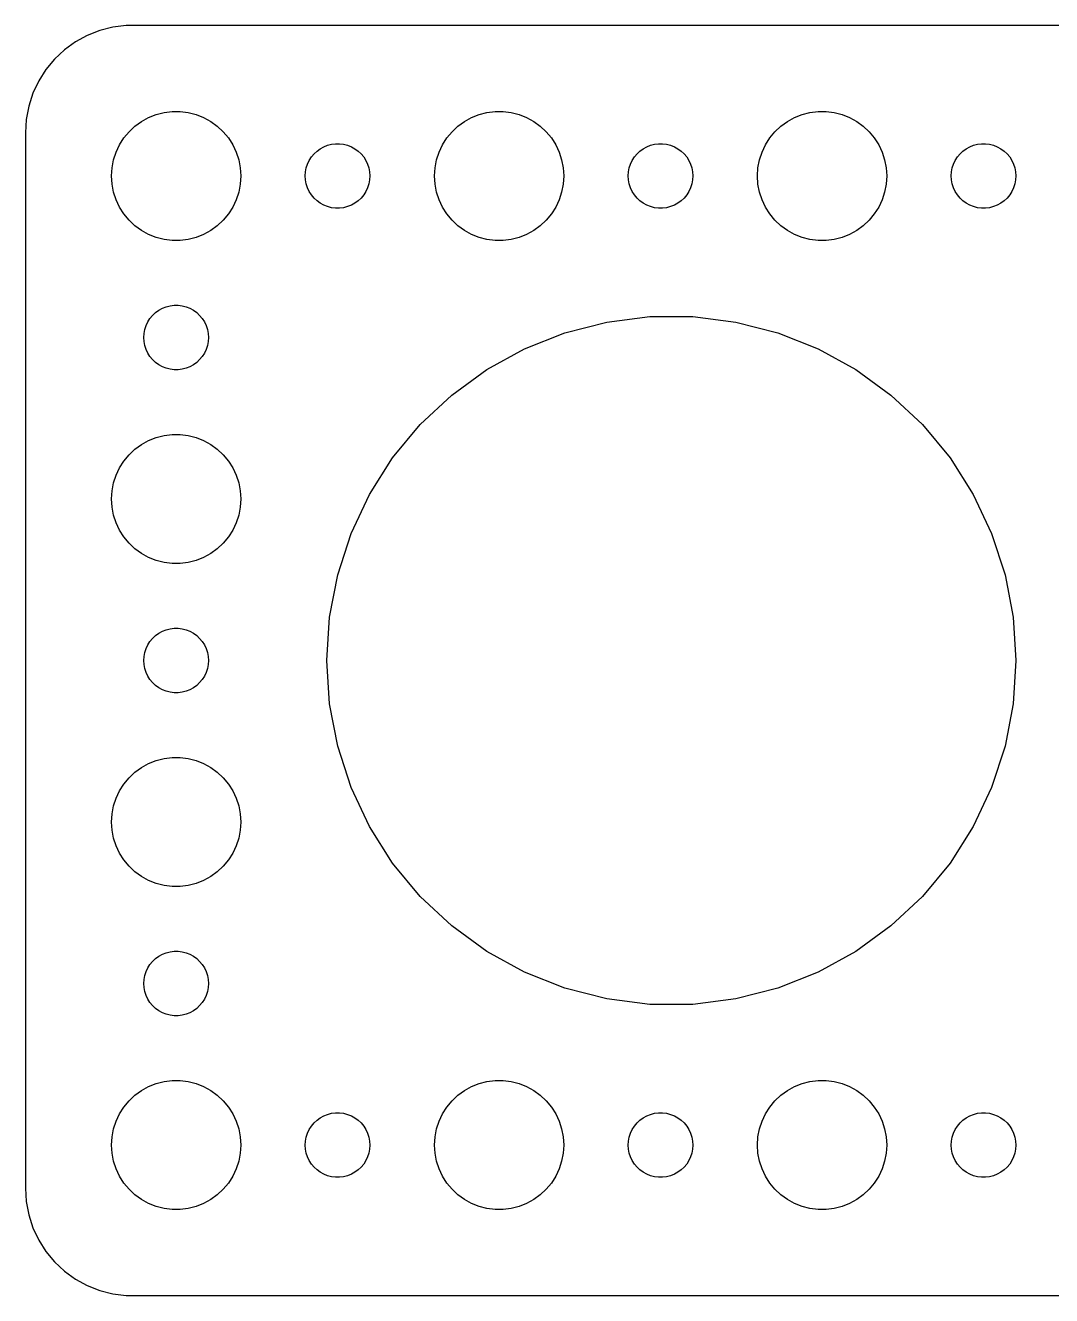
# Model space of a CAD drawing. Header units: metres. Extents: x -67 to 67, y -29 to 29.
# Drawn here: x -67 to -19.3, y -29.5 to 29.5 of the extents above; entities that cross this region are included whole.
import ezdxf

# ---------------------------------------------------------------- set-up
doc = ezdxf.new("R2010")
doc.units = ezdxf.units.M

msp = doc.modelspace()

# ---------------------------------------------------------------- linework, layer by layer
for p, q in [((-62.3139, 29.4901), (-62.9369, 29.4114)), ((62.3139, 29.4901), (-62.3139, 29.4901)), ((-64.1289, 29.0241), (-64.6791, 28.7216)), ((-63.5451, 29.2553), (-64.1289, 29.0241)), ((-62.9369, 29.4114), (-63.5451, 29.2553)), ((-65.1871, 28.3526), (-65.6448, 27.9227)), ((-64.6791, 28.7216), (-65.1871, 28.3526)), ((-65.6448, 27.9227), (-66.0451, 27.4389)), ((-66.0451, 27.4389), (-66.3815, 26.9088)), ((-66.3815, 26.9088), (-66.6489, 26.3406)), ((-66.6489, 26.3406), (-66.8429, 25.7434)), ((-66.8429, 25.7434), (-66.9606, 25.1267)), ((-60.927, 25.3532), (-60.5621, 25.4469)), ((-60.5621, 25.4469), (-60.1884, 25.4941)), ((-60.1884, 25.4941), (-59.8116, 25.4941)), ((-59.8116, 25.4941), (-59.4379, 25.4469)), ((-59.4379, 25.4469), (-59.0729, 25.3532)), ((-45.927, 25.3532), (-45.5621, 25.4469)), ((-45.5621, 25.4469), (-45.1884, 25.4941)), ((-45.1884, 25.4941), (-44.8116, 25.4941)), ((-44.8116, 25.4941), (-44.4379, 25.4469)), ((-44.4379, 25.4469), (-44.0729, 25.3532)), ((-30.927, 25.3532), (-30.5621, 25.4469)), ((-30.5621, 25.4469), (-30.1884, 25.4941)), ((-30.1884, 25.4941), (-29.8116, 25.4941)), ((-29.8116, 25.4941), (-29.4379, 25.4469)), ((-29.4379, 25.4469), (-29.0729, 25.3532)), ((-66.9606, 25.1267), (-67, 24.5)), ((-62.1869, 24.5536), (-61.9123, 24.8115)), ((-61.9123, 24.8115), (-61.6075, 25.033)), ((-61.6075, 25.033), (-61.2773, 25.2145)), ((-61.2773, 25.2145), (-60.927, 25.3532)), ((-59.0729, 25.3532), (-58.7227, 25.2145)), ((-58.7227, 25.2145), (-58.3925, 25.033)), ((-58.3925, 25.033), (-58.0877, 24.8115)), ((-58.0877, 24.8115), (-57.8131, 24.5536)), ((-47.1869, 24.5536), (-46.9123, 24.8115)), ((-46.9123, 24.8115), (-46.6075, 25.033)), ((-46.6075, 25.033), (-46.2773, 25.2145)), ((-46.2773, 25.2145), (-45.927, 25.3532)), ((-44.0729, 25.3532), (-43.7227, 25.2145)), ((-43.7227, 25.2145), (-43.3925, 25.033)), ((-43.3925, 25.033), (-43.0877, 24.8115)), ((-43.0877, 24.8115), (-42.8131, 24.5536)), ((-32.1869, 24.5536), (-31.9123, 24.8115)), ((-31.9123, 24.8115), (-31.6075, 25.033)), ((-31.6075, 25.033), (-31.2773, 25.2145)), ((-31.2773, 25.2145), (-30.927, 25.3532)), ((-29.0729, 25.3532), (-28.7227, 25.2145)), ((-28.7227, 25.2145), (-28.3925, 25.033)), ((-28.3925, 25.033), (-28.0877, 24.8115)), ((-28.0877, 24.8115), (-27.8131, 24.5536)), ((-67, 24.5), (-67, -24.5)), ((-62.6289, 23.9453), (-62.427, 24.2634)), ((-62.427, 24.2634), (-62.1869, 24.5536)), ((-57.8131, 24.5536), (-57.5729, 24.2634)), ((-57.5729, 24.2634), (-57.3711, 23.9453)), ((-47.6289, 23.9453), (-47.427, 24.2634)), ((-47.427, 24.2634), (-47.1869, 24.5536)), ((-42.8131, 24.5536), (-42.5729, 24.2634)), ((-42.5729, 24.2634), (-42.3711, 23.9453)), ((-32.6289, 23.9453), (-32.427, 24.2634)), ((-32.427, 24.2634), (-32.1869, 24.5536)), ((-27.8131, 24.5536), (-27.5729, 24.2634)), ((-27.5729, 24.2634), (-27.3711, 23.9453)), ((-62.9057, 23.2461), (-62.7893, 23.6044)), ((-62.7893, 23.6044), (-62.6289, 23.9453)), ((-57.3711, 23.9453), (-57.2107, 23.6044)), ((-57.2107, 23.6044), (-57.0942, 23.2461)), ((-53.5934, 23.5268), (-53.4561, 23.6558)), ((-53.4561, 23.6558), (-53.3037, 23.7665)), ((-53.3037, 23.7665), (-53.1387, 23.8572)), ((-53.1387, 23.8572), (-52.9635, 23.9266)), ((-52.9635, 23.9266), (-52.7811, 23.9734)), ((-52.7811, 23.9734), (-52.5942, 23.997)), ((-52.5942, 23.997), (-52.4058, 23.997)), ((-52.4058, 23.997), (-52.2189, 23.9734)), ((-52.2189, 23.9734), (-52.0365, 23.9266)), ((-52.0365, 23.9266), (-51.8613, 23.8572)), ((-51.8613, 23.8572), (-51.6963, 23.7665)), ((-51.6963, 23.7665), (-51.5439, 23.6558)), ((-51.5439, 23.6558), (-51.4065, 23.5268)), ((-47.9057, 23.2461), (-47.7893, 23.6044)), ((-47.7893, 23.6044), (-47.6289, 23.9453)), ((-42.3711, 23.9453), (-42.2107, 23.6044)), ((-42.2107, 23.6044), (-42.0942, 23.2461)), ((-38.5934, 23.5268), (-38.4561, 23.6558)), ((-38.4561, 23.6558), (-38.3037, 23.7665)), ((-38.3037, 23.7665), (-38.1387, 23.8572)), ((-38.1387, 23.8572), (-37.9635, 23.9266)), ((-37.9635, 23.9266), (-37.7811, 23.9734)), ((-37.7811, 23.9734), (-37.5942, 23.997)), ((-37.5942, 23.997), (-37.4058, 23.997)), ((-37.4058, 23.997), (-37.2189, 23.9734)), ((-37.2189, 23.9734), (-37.0365, 23.9266)), ((-37.0365, 23.9266), (-36.8613, 23.8572)), ((-36.8613, 23.8572), (-36.6963, 23.7665)), ((-36.6963, 23.7665), (-36.5439, 23.6558)), ((-36.5439, 23.6558), (-36.4065, 23.5268)), ((-32.9057, 23.2461), (-32.7893, 23.6044)), ((-32.7893, 23.6044), (-32.6289, 23.9453)), ((-27.3711, 23.9453), (-27.2107, 23.6044)), ((-27.2107, 23.6044), (-27.0942, 23.2461)), ((-23.5934, 23.5268), (-23.4561, 23.6558)), ((-23.4561, 23.6558), (-23.3037, 23.7665)), ((-23.3037, 23.7665), (-23.1387, 23.8572)), ((-23.1387, 23.8572), (-22.9635, 23.9266)), ((-22.9635, 23.9266), (-22.7811, 23.9734)), ((-22.7811, 23.9734), (-22.5942, 23.997)), ((-22.5942, 23.997), (-22.4058, 23.997)), ((-22.4058, 23.997), (-22.2189, 23.9734)), ((-22.2189, 23.9734), (-22.0365, 23.9266)), ((-22.0365, 23.9266), (-21.8613, 23.8572)), ((-21.8613, 23.8572), (-21.6963, 23.7665)), ((-21.6963, 23.7665), (-21.5439, 23.6558)), ((-21.5439, 23.6558), (-21.4065, 23.5268)), ((-62.9763, 22.876), (-62.9057, 23.2461)), ((-57.0942, 23.2461), (-57.0237, 22.876)), ((-53.9529, 22.873), (-53.8947, 23.0522)), ((-53.8947, 23.0522), (-53.8145, 23.2226)), ((-53.8145, 23.2226), (-53.7135, 23.3817)), ((-53.7135, 23.3817), (-53.5934, 23.5268)), ((-51.4065, 23.5268), (-51.2865, 23.3817)), ((-51.2865, 23.3817), (-51.1855, 23.2226)), ((-51.1855, 23.2226), (-51.1053, 23.0522)), ((-51.1053, 23.0522), (-51.0471, 22.873)), ((-47.9763, 22.876), (-47.9057, 23.2461)), ((-42.0942, 23.2461), (-42.0237, 22.876)), ((-38.9529, 22.873), (-38.8947, 23.0522)), ((-38.8947, 23.0522), (-38.8145, 23.2226)), ((-38.8145, 23.2226), (-38.7135, 23.3817)), ((-38.7135, 23.3817), (-38.5934, 23.5268)), ((-36.4065, 23.5268), (-36.2865, 23.3817)), ((-36.2865, 23.3817), (-36.1855, 23.2226)), ((-36.1855, 23.2226), (-36.1053, 23.0522)), ((-36.1053, 23.0522), (-36.0471, 22.873)), ((-32.9763, 22.876), (-32.9057, 23.2461)), ((-27.0942, 23.2461), (-27.0237, 22.876)), ((-23.9529, 22.873), (-23.8947, 23.0522)), ((-23.8947, 23.0522), (-23.8145, 23.2226)), ((-23.8145, 23.2226), (-23.7135, 23.3817)), ((-23.7135, 23.3817), (-23.5934, 23.5268)), ((-21.4065, 23.5268), (-21.2865, 23.3817)), ((-21.2865, 23.3817), (-21.1855, 23.2226)), ((-21.1855, 23.2226), (-21.1053, 23.0522)), ((-21.1053, 23.0522), (-21.0471, 22.873)), ((-63, 22.5), (-62.9763, 22.876)), ((-62.9763, 22.124), (-63, 22.5)), ((-57.0237, 22.876), (-57, 22.5)), ((-57, 22.5), (-57.0237, 22.124)), ((-54, 22.5), (-53.9882, 22.688)), ((-53.9882, 22.312), (-54, 22.5)), ((-53.9882, 22.688), (-53.9529, 22.873)), ((-51.0471, 22.873), (-51.0118, 22.688)), ((-51.0118, 22.688), (-51, 22.5)), ((-51, 22.5), (-51.0118, 22.312)), ((-48, 22.5), (-47.9763, 22.876)), ((-47.9763, 22.124), (-48, 22.5)), ((-42.0237, 22.876), (-42, 22.5)), ((-42, 22.5), (-42.0237, 22.124)), ((-39, 22.5), (-38.9882, 22.688)), ((-38.9882, 22.312), (-39, 22.5)), ((-38.9882, 22.688), (-38.9529, 22.873)), ((-36.0471, 22.873), (-36.0118, 22.688)), ((-36.0118, 22.688), (-36, 22.5)), ((-36, 22.5), (-36.0118, 22.312)), ((-33, 22.5), (-32.9763, 22.876)), ((-32.9763, 22.124), (-33, 22.5)), ((-27.0237, 22.876), (-27, 22.5)), ((-27, 22.5), (-27.0237, 22.124)), ((-24, 22.5), (-23.9882, 22.688)), ((-23.9882, 22.312), (-24, 22.5)), ((-23.9882, 22.688), (-23.9529, 22.873)), ((-21.0471, 22.873), (-21.0118, 22.688)), ((-21.0118, 22.688), (-21, 22.5)), ((-21, 22.5), (-21.0118, 22.312)), ((-62.9057, 21.7539), (-62.9763, 22.124)), ((-57.0237, 22.124), (-57.0942, 21.7539)), ((-53.9529, 22.127), (-53.9882, 22.312)), ((-53.8947, 21.9478), (-53.9529, 22.127)), ((-53.8145, 21.7774), (-53.8947, 21.9478)), ((-51.1053, 21.9478), (-51.1855, 21.7774)), ((-51.0471, 22.127), (-51.1053, 21.9478)), ((-51.0118, 22.312), (-51.0471, 22.127)), ((-47.9057, 21.7539), (-47.9763, 22.124)), ((-42.0237, 22.124), (-42.0942, 21.7539)), ((-38.9529, 22.127), (-38.9882, 22.312)), ((-38.8947, 21.9478), (-38.9529, 22.127)), ((-38.8145, 21.7774), (-38.8947, 21.9478)), ((-36.1053, 21.9478), (-36.1855, 21.7774)), ((-36.0471, 22.127), (-36.1053, 21.9478)), ((-36.0118, 22.312), (-36.0471, 22.127)), ((-32.9057, 21.7539), (-32.9763, 22.124)), ((-27.0237, 22.124), (-27.0942, 21.7539)), ((-23.9529, 22.127), (-23.9882, 22.312)), ((-23.8947, 21.9478), (-23.9529, 22.127)), ((-23.8145, 21.7774), (-23.8947, 21.9478)), ((-21.1053, 21.9478), (-21.1855, 21.7774)), ((-21.0471, 22.127), (-21.1053, 21.9478)), ((-21.0118, 22.312), (-21.0471, 22.127)), ((-62.7893, 21.3956), (-62.9057, 21.7539)), ((-62.6289, 21.0547), (-62.7893, 21.3956)), ((-57.2107, 21.3956), (-57.3711, 21.0547)), ((-57.0942, 21.7539), (-57.2107, 21.3956)), ((-53.7135, 21.6183), (-53.8145, 21.7774)), ((-53.5934, 21.4732), (-53.7135, 21.6183)), ((-53.4561, 21.3442), (-53.5934, 21.4732)), ((-53.3037, 21.2335), (-53.4561, 21.3442)), ((-53.1387, 21.1427), (-53.3037, 21.2335)), ((-51.6963, 21.2335), (-51.8613, 21.1427)), ((-51.5439, 21.3442), (-51.6963, 21.2335)), ((-51.4065, 21.4732), (-51.5439, 21.3442)), ((-51.2865, 21.6183), (-51.4065, 21.4732)), ((-51.1855, 21.7774), (-51.2865, 21.6183)), ((-47.7893, 21.3956), (-47.9057, 21.7539)), ((-47.6289, 21.0547), (-47.7893, 21.3956)), ((-42.2107, 21.3956), (-42.3711, 21.0547)), ((-42.0942, 21.7539), (-42.2107, 21.3956)), ((-38.7135, 21.6183), (-38.8145, 21.7774)), ((-38.5934, 21.4732), (-38.7135, 21.6183)), ((-38.4561, 21.3442), (-38.5934, 21.4732)), ((-38.3037, 21.2335), (-38.4561, 21.3442)), ((-38.1387, 21.1427), (-38.3037, 21.2335)), ((-36.6963, 21.2335), (-36.8613, 21.1427)), ((-36.5439, 21.3442), (-36.6963, 21.2335)), ((-36.4065, 21.4732), (-36.5439, 21.3442)), ((-36.2865, 21.6183), (-36.4065, 21.4732)), ((-36.1855, 21.7774), (-36.2865, 21.6183)), ((-32.7893, 21.3956), (-32.9057, 21.7539)), ((-32.6289, 21.0547), (-32.7893, 21.3956)), ((-27.2107, 21.3956), (-27.3711, 21.0547)), ((-27.0942, 21.7539), (-27.2107, 21.3956)), ((-23.7135, 21.6183), (-23.8145, 21.7774)), ((-23.5934, 21.4732), (-23.7135, 21.6183)), ((-23.4561, 21.3442), (-23.5934, 21.4732)), ((-23.3037, 21.2335), (-23.4561, 21.3442)), ((-23.1387, 21.1427), (-23.3037, 21.2335)), ((-21.6963, 21.2335), (-21.8613, 21.1427)), ((-21.5439, 21.3442), (-21.6963, 21.2335)), ((-21.4065, 21.4732), (-21.5439, 21.3442)), ((-21.2865, 21.6183), (-21.4065, 21.4732)), ((-21.1855, 21.7774), (-21.2865, 21.6183)), ((-62.427, 20.7366), (-62.6289, 21.0547)), ((-62.1869, 20.4464), (-62.427, 20.7366)), ((-57.5729, 20.7366), (-57.8131, 20.4464)), ((-57.3711, 21.0547), (-57.5729, 20.7366)), ((-52.9635, 21.0734), (-53.1387, 21.1427)), ((-52.7811, 21.0266), (-52.9635, 21.0734)), ((-52.5942, 21.003), (-52.7811, 21.0266)), ((-52.4058, 21.003), (-52.5942, 21.003)), ((-52.2189, 21.0266), (-52.4058, 21.003)), ((-52.0365, 21.0734), (-52.2189, 21.0266)), ((-51.8613, 21.1427), (-52.0365, 21.0734)), ((-47.427, 20.7366), (-47.6289, 21.0547)), ((-47.1869, 20.4464), (-47.427, 20.7366)), ((-42.5729, 20.7366), (-42.8131, 20.4464)), ((-42.3711, 21.0547), (-42.5729, 20.7366)), ((-37.9635, 21.0734), (-38.1387, 21.1427)), ((-37.7811, 21.0266), (-37.9635, 21.0734)), ((-37.5942, 21.003), (-37.7811, 21.0266)), ((-37.4058, 21.003), (-37.5942, 21.003)), ((-37.2189, 21.0266), (-37.4058, 21.003)), ((-37.0365, 21.0734), (-37.2189, 21.0266)), ((-36.8613, 21.1427), (-37.0365, 21.0734)), ((-32.427, 20.7366), (-32.6289, 21.0547)), ((-32.1869, 20.4464), (-32.427, 20.7366)), ((-27.5729, 20.7366), (-27.8131, 20.4464)), ((-27.3711, 21.0547), (-27.5729, 20.7366)), ((-22.9635, 21.0734), (-23.1387, 21.1427)), ((-22.7811, 21.0266), (-22.9635, 21.0734)), ((-22.5942, 21.003), (-22.7811, 21.0266)), ((-22.4058, 21.003), (-22.5942, 21.003)), ((-22.2189, 21.0266), (-22.4058, 21.003)), ((-22.0365, 21.0734), (-22.2189, 21.0266)), ((-21.8613, 21.1427), (-22.0365, 21.0734)), ((-61.9123, 20.1884), (-62.1869, 20.4464)), ((-61.6075, 19.967), (-61.9123, 20.1884)), ((-58.0877, 20.1884), (-58.3925, 19.967)), ((-57.8131, 20.4464), (-58.0877, 20.1884)), ((-46.9123, 20.1884), (-47.1869, 20.4464)), ((-46.6075, 19.967), (-46.9123, 20.1884)), ((-43.0877, 20.1884), (-43.3925, 19.967)), ((-42.8131, 20.4464), (-43.0877, 20.1884)), ((-31.9123, 20.1884), (-32.1869, 20.4464)), ((-31.6075, 19.967), (-31.9123, 20.1884)), ((-28.0877, 20.1884), (-28.3925, 19.967)), ((-27.8131, 20.4464), (-28.0877, 20.1884)), ((-61.2773, 19.7855), (-61.6075, 19.967)), ((-60.927, 19.6468), (-61.2773, 19.7855)), ((-60.5621, 19.5531), (-60.927, 19.6468)), ((-60.1884, 19.5059), (-60.5621, 19.5531)), ((-59.8116, 19.5059), (-60.1884, 19.5059)), ((-59.4379, 19.5531), (-59.8116, 19.5059)), ((-59.0729, 19.6468), (-59.4379, 19.5531)), ((-58.7227, 19.7855), (-59.0729, 19.6468)), ((-58.3925, 19.967), (-58.7227, 19.7855)), ((-46.2773, 19.7855), (-46.6075, 19.967)), ((-45.927, 19.6468), (-46.2773, 19.7855)), ((-45.5621, 19.5531), (-45.927, 19.6468)), ((-45.1884, 19.5059), (-45.5621, 19.5531)), ((-44.8116, 19.5059), (-45.1884, 19.5059)), ((-44.4379, 19.5531), (-44.8116, 19.5059)), ((-44.0729, 19.6468), (-44.4379, 19.5531)), ((-43.7227, 19.7855), (-44.0729, 19.6468)), ((-43.3925, 19.967), (-43.7227, 19.7855)), ((-31.2773, 19.7855), (-31.6075, 19.967)), ((-30.927, 19.6468), (-31.2773, 19.7855)), ((-30.5621, 19.5531), (-30.927, 19.6468)), ((-30.1884, 19.5059), (-30.5621, 19.5531)), ((-29.8116, 19.5059), (-30.1884, 19.5059)), ((-29.4379, 19.5531), (-29.8116, 19.5059)), ((-29.0729, 19.6468), (-29.4379, 19.5531)), ((-28.7227, 19.7855), (-29.0729, 19.6468)), ((-28.3925, 19.967), (-28.7227, 19.7855)), ((-61.2135, 15.8817), (-61.0934, 16.0268)), ((-61.0934, 16.0268), (-60.9561, 16.1558)), ((-60.9561, 16.1558), (-60.8037, 16.2665)), ((-60.8037, 16.2665), (-60.6387, 16.3572)), ((-60.6387, 16.3572), (-60.4635, 16.4266)), ((-60.4635, 16.4266), (-60.2811, 16.4734)), ((-60.2811, 16.4734), (-60.0942, 16.497)), ((-60.0942, 16.497), (-59.9058, 16.497)), ((-59.9058, 16.497), (-59.7189, 16.4734)), ((-59.7189, 16.4734), (-59.5365, 16.4266)), ((-59.5365, 16.4266), (-59.3613, 16.3572)), ((-59.3613, 16.3572), (-59.1963, 16.2665)), ((-59.1963, 16.2665), (-59.0439, 16.1558)), ((-59.0439, 16.1558), (-58.9065, 16.0268)), ((-58.9065, 16.0268), (-58.7865, 15.8817)), ((-39.9981, 15.7166), (-38.0046, 15.9684)), ((-38.0046, 15.9684), (-35.9953, 15.9684)), ((-35.9953, 15.9684), (-34.0019, 15.7166)), ((-61.4882, 15.188), (-61.4529, 15.373)), ((-61.4529, 15.373), (-61.3947, 15.5522)), ((-61.3947, 15.5522), (-61.3145, 15.7226)), ((-61.3145, 15.7226), (-61.2135, 15.8817)), ((-58.7865, 15.8817), (-58.6855, 15.7226)), ((-58.6855, 15.7226), (-58.6053, 15.5522)), ((-58.6053, 15.5522), (-58.5471, 15.373)), ((-58.5471, 15.373), (-58.5118, 15.188)), ((-41.9443, 15.2169), (-39.9981, 15.7166)), ((-34.0019, 15.7166), (-32.0557, 15.2169)), ((-61.5, 15), (-61.4882, 15.188)), ((-61.4882, 14.812), (-61.5, 15)), ((-61.4529, 14.627), (-61.4882, 14.812)), ((-58.5118, 14.812), (-58.5471, 14.627)), ((-58.5118, 15.188), (-58.5, 15)), ((-58.5, 15), (-58.5118, 14.812)), ((-43.8125, 14.4772), (-41.9443, 15.2169)), ((-32.0557, 15.2169), (-30.1875, 14.4772)), ((-61.3947, 14.4478), (-61.4529, 14.627)), ((-61.3145, 14.2774), (-61.3947, 14.4478)), ((-61.2135, 14.1183), (-61.3145, 14.2774)), ((-58.6855, 14.2774), (-58.7865, 14.1183)), ((-58.6053, 14.4478), (-58.6855, 14.2774)), ((-58.5471, 14.627), (-58.6053, 14.4478)), ((-45.5732, 13.5092), (-43.8125, 14.4772)), ((-30.1875, 14.4772), (-28.4268, 13.5092)), ((-61.0934, 13.9732), (-61.2135, 14.1183)), ((-60.9561, 13.8442), (-61.0934, 13.9732)), ((-60.8037, 13.7335), (-60.9561, 13.8442)), ((-60.6387, 13.6427), (-60.8037, 13.7335)), ((-60.4635, 13.5734), (-60.6387, 13.6427)), ((-60.2811, 13.5266), (-60.4635, 13.5734)), ((-59.5365, 13.5734), (-59.7189, 13.5266)), ((-59.3613, 13.6427), (-59.5365, 13.5734)), ((-59.1963, 13.7335), (-59.3613, 13.6427)), ((-59.0439, 13.8442), (-59.1963, 13.7335)), ((-58.9065, 13.9732), (-59.0439, 13.8442)), ((-58.7865, 14.1183), (-58.9065, 13.9732)), ((-60.0942, 13.5029), (-60.2811, 13.5266)), ((-59.9058, 13.5029), (-60.0942, 13.5029)), ((-59.7189, 13.5266), (-59.9058, 13.5029)), ((-47.1988, 12.3282), (-45.5732, 13.5092)), ((-28.4268, 13.5092), (-26.8012, 12.3282)), ((-48.6635, 10.9527), (-47.1988, 12.3282)), ((-26.8012, 12.3282), (-25.3365, 10.9527)), ((-49.9443, 9.40456), (-48.6635, 10.9527)), ((-25.3365, 10.9527), (-24.0557, 9.40456)), ((-61.9123, 9.81154), (-61.6075, 10.033)), ((-61.6075, 10.033), (-61.2773, 10.2145)), ((-61.2773, 10.2145), (-60.927, 10.3532)), ((-60.927, 10.3532), (-60.5621, 10.4469)), ((-60.5621, 10.4469), (-60.1884, 10.4941)), ((-60.1884, 10.4941), (-59.8116, 10.4941)), ((-59.8116, 10.4941), (-59.4379, 10.4469)), ((-59.4379, 10.4469), (-59.0729, 10.3532)), ((-59.0729, 10.3532), (-58.7227, 10.2145)), ((-58.7227, 10.2145), (-58.3925, 10.033)), ((-58.3925, 10.033), (-58.0877, 9.81154)), ((-62.427, 9.26335), (-62.1869, 9.55363)), ((-62.1869, 9.55363), (-61.9123, 9.81154)), ((-58.0877, 9.81154), (-57.8131, 9.55363)), ((-57.8131, 9.55363), (-57.5729, 9.26335)), ((-62.7893, 8.60437), (-62.6289, 8.94525)), ((-62.6289, 8.94525), (-62.427, 9.26335)), ((-57.5729, 9.26335), (-57.3711, 8.94525)), ((-57.3711, 8.94525), (-57.2107, 8.60437)), ((-51.0209, 7.70805), (-49.9443, 9.40456)), ((-24.0557, 9.40456), (-22.9791, 7.70805)), ((-62.9057, 8.24606), (-62.7893, 8.60437)), ((-57.2107, 8.60437), (-57.0942, 8.24606)), ((-63, 7.5), (-62.9763, 7.87599)), ((-62.9763, 7.87599), (-62.9057, 8.24606)), ((-57.0942, 8.24606), (-57.0237, 7.87599)), ((-57.0237, 7.87599), (-57, 7.5)), ((-51.8764, 5.88998), (-51.0209, 7.70805)), ((-22.9791, 7.70805), (-22.1236, 5.88998)), ((-62.9763, 7.12399), (-63, 7.5)), ((-62.9057, 6.75392), (-62.9763, 7.12399)), ((-57.0237, 7.12399), (-57.0942, 6.75392)), ((-57, 7.5), (-57.0237, 7.12399)), ((-62.7893, 6.39561), (-62.9057, 6.75392)), ((-57.0942, 6.75392), (-57.2107, 6.39561)), ((-62.6289, 6.05473), (-62.7893, 6.39561)), ((-62.427, 5.73663), (-62.6289, 6.05473)), ((-57.3711, 6.05473), (-57.5729, 5.73663)), ((-57.2107, 6.39561), (-57.3711, 6.05473)), ((-62.1869, 5.44635), (-62.427, 5.73663)), ((-61.9123, 5.18845), (-62.1869, 5.44635)), ((-57.8131, 5.44635), (-58.0877, 5.18845)), ((-57.5729, 5.73663), (-57.8131, 5.44635)), ((-52.4973, 3.97903), (-51.8764, 5.88998)), ((-22.1236, 5.88998), (-21.5027, 3.97903)), ((-61.6075, 4.96701), (-61.9123, 5.18845)), ((-61.2773, 4.78551), (-61.6075, 4.96701)), ((-60.927, 4.64682), (-61.2773, 4.78551)), ((-58.7227, 4.78551), (-59.0729, 4.64682)), ((-58.3925, 4.96701), (-58.7227, 4.78551)), ((-58.0877, 5.18845), (-58.3925, 4.96701)), ((-60.5621, 4.55313), (-60.927, 4.64682)), ((-60.1884, 4.50591), (-60.5621, 4.55313)), ((-59.8116, 4.50591), (-60.1884, 4.50591)), ((-59.4379, 4.55313), (-59.8116, 4.50591)), ((-59.0729, 4.64682), (-59.4379, 4.55313)), ((-52.8738, 2.00533), (-52.4973, 3.97903)), ((-21.5027, 3.97903), (-21.1262, 2.00533)), ((-53, 0), (-52.8738, 2.00533)), ((-21.1262, 2.00533), (-21, 0)), ((-60.9561, 1.15576), (-60.8037, 1.26648)), ((-60.8037, 1.26648), (-60.6387, 1.35724)), ((-60.6387, 1.35724), (-60.4635, 1.42657)), ((-60.4635, 1.42657), (-60.2811, 1.47342)), ((-60.2811, 1.47342), (-60.0942, 1.49704)), ((-60.0942, 1.49704), (-59.9058, 1.49704)), ((-59.9058, 1.49704), (-59.7189, 1.47342)), ((-59.7189, 1.47342), (-59.5365, 1.42657)), ((-59.5365, 1.42657), (-59.3613, 1.35724)), ((-59.3613, 1.35724), (-59.1963, 1.26648)), ((-59.1963, 1.26648), (-59.0439, 1.15576)), ((-61.3947, 0.55219), (-61.3145, 0.72263)), ((-61.3145, 0.72263), (-61.2135, 0.88167)), ((-61.2135, 0.88167), (-61.0934, 1.02681)), ((-61.0934, 1.02681), (-60.9561, 1.15576)), ((-59.0439, 1.15576), (-58.9065, 1.02681)), ((-58.9065, 1.02681), (-58.7865, 0.88167)), ((-58.7865, 0.88167), (-58.6855, 0.72263)), ((-58.6855, 0.72263), (-58.6053, 0.55219)), ((-61.5, 0), (-61.4882, 0.18799)), ((-61.4882, -0.18799), (-61.5, 0)), ((-61.4882, 0.18799), (-61.4529, 0.37303)), ((-61.4529, 0.37303), (-61.3947, 0.55219)), ((-58.6053, 0.55219), (-58.5471, 0.37303)), ((-58.5471, 0.37303), (-58.5118, 0.18799)), ((-58.5118, 0.18799), (-58.5, 0)), ((-58.5, 0), (-58.5118, -0.18799)), ((-52.8738, -2.00533), (-53, 0)), ((-21, 0), (-21.1262, -2.00533)), ((-61.4529, -0.37303), (-61.4882, -0.18799)), ((-61.3947, -0.55219), (-61.4529, -0.37303)), ((-61.3145, -0.72263), (-61.3947, -0.55219)), ((-58.6053, -0.55219), (-58.6855, -0.72263)), ((-58.5471, -0.37303), (-58.6053, -0.55219)), ((-58.5118, -0.18799), (-58.5471, -0.37303)), ((-61.2135, -0.88167), (-61.3145, -0.72263)), ((-61.0934, -1.02681), (-61.2135, -0.88167)), ((-60.9561, -1.15576), (-61.0934, -1.02681)), ((-60.8037, -1.26648), (-60.9561, -1.15576)), ((-59.0439, -1.15576), (-59.1963, -1.26648)), ((-58.9065, -1.02681), (-59.0439, -1.15576)), ((-58.7865, -0.88167), (-58.9065, -1.02681)), ((-58.6855, -0.72263), (-58.7865, -0.88167)), ((-60.6387, -1.35724), (-60.8037, -1.26648)), ((-60.4635, -1.42657), (-60.6387, -1.35724)), ((-60.2811, -1.47342), (-60.4635, -1.42657)), ((-60.0942, -1.49704), (-60.2811, -1.47342)), ((-59.9058, -1.49704), (-60.0942, -1.49704)), ((-59.7189, -1.47342), (-59.9058, -1.49704)), ((-59.5365, -1.42657), (-59.7189, -1.47342)), ((-59.3613, -1.35724), (-59.5365, -1.42657)), ((-59.1963, -1.26648), (-59.3613, -1.35724)), ((-52.4973, -3.97903), (-52.8738, -2.00533)), ((-21.1262, -2.00533), (-21.5027, -3.97903)), ((-51.8764, -5.88998), (-52.4973, -3.97903)), ((-21.5027, -3.97903), (-22.1236, -5.88998)), ((-61.2773, -4.78551), (-60.927, -4.64682)), ((-60.927, -4.64682), (-60.5621, -4.55313)), ((-60.5621, -4.55313), (-60.1884, -4.50591)), ((-60.1884, -4.50591), (-59.8116, -4.50591)), ((-59.8116, -4.50591), (-59.4379, -4.55313)), ((-59.4379, -4.55313), (-59.0729, -4.64682)), ((-59.0729, -4.64682), (-58.7227, -4.78551)), ((-62.1869, -5.44635), (-61.9123, -5.18845)), ((-61.9123, -5.18845), (-61.6075, -4.96701)), ((-61.6075, -4.96701), (-61.2773, -4.78551)), ((-58.7227, -4.78551), (-58.3925, -4.96701)), ((-58.3925, -4.96701), (-58.0877, -5.18845)), ((-58.0877, -5.18845), (-57.8131, -5.44635)), ((-62.6289, -6.05473), (-62.427, -5.73663)), ((-62.427, -5.73663), (-62.1869, -5.44635)), ((-57.8131, -5.44635), (-57.5729, -5.73663)), ((-57.5729, -5.73663), (-57.3711, -6.05473)), ((-51.0209, -7.70805), (-51.8764, -5.88998)), ((-22.1236, -5.88998), (-22.9791, -7.70805)), ((-62.9057, -6.75392), (-62.7893, -6.39561)), ((-62.7893, -6.39561), (-62.6289, -6.05473)), ((-57.3711, -6.05473), (-57.2107, -6.39561)), ((-57.2107, -6.39561), (-57.0942, -6.75392)), ((-62.9763, -7.12399), (-62.9057, -6.75392)), ((-57.0942, -6.75392), (-57.0237, -7.12399)), ((-63, -7.5), (-62.9763, -7.12399)), ((-62.9763, -7.87599), (-63, -7.5)), ((-57.0237, -7.12399), (-57, -7.5)), ((-57, -7.5), (-57.0237, -7.87599)), ((-62.9057, -8.24606), (-62.9763, -7.87599)), ((-62.7893, -8.60437), (-62.9057, -8.24606)), ((-57.0942, -8.24606), (-57.2107, -8.60437)), ((-57.0237, -7.87599), (-57.0942, -8.24606)), ((-49.9443, -9.40456), (-51.0209, -7.70805)), ((-22.9791, -7.70805), (-24.0557, -9.40456)), ((-62.6289, -8.94525), (-62.7893, -8.60437)), ((-57.2107, -8.60437), (-57.3711, -8.94525)), ((-62.427, -9.26335), (-62.6289, -8.94525)), ((-62.1869, -9.55363), (-62.427, -9.26335)), ((-57.5729, -9.26335), (-57.8131, -9.55363)), ((-57.3711, -8.94525), (-57.5729, -9.26335)), ((-48.6635, -10.9527), (-49.9443, -9.40456)), ((-24.0557, -9.40456), (-25.3365, -10.9527)), ((-61.9123, -9.81154), (-62.1869, -9.55363)), ((-61.6075, -10.033), (-61.9123, -9.81154)), ((-58.0877, -9.81154), (-58.3925, -10.033)), ((-57.8131, -9.55363), (-58.0877, -9.81154)), ((-61.2773, -10.2145), (-61.6075, -10.033)), ((-60.927, -10.3532), (-61.2773, -10.2145)), ((-60.5621, -10.4469), (-60.927, -10.3532)), ((-60.1884, -10.4941), (-60.5621, -10.4469)), ((-59.8116, -10.4941), (-60.1884, -10.4941)), ((-59.4379, -10.4469), (-59.8116, -10.4941)), ((-59.0729, -10.3532), (-59.4379, -10.4469)), ((-58.7227, -10.2145), (-59.0729, -10.3532)), ((-58.3925, -10.033), (-58.7227, -10.2145)), ((-47.1988, -12.3282), (-48.6635, -10.9527)), ((-25.3365, -10.9527), (-26.8012, -12.3282)), ((-45.5732, -13.5092), (-47.1988, -12.3282)), ((-26.8012, -12.3282), (-28.4268, -13.5092)), ((-60.4635, -13.5734), (-60.2811, -13.5266)), ((-60.2811, -13.5266), (-60.0942, -13.5029)), ((-60.0942, -13.5029), (-59.9058, -13.5029)), ((-59.9058, -13.5029), (-59.7189, -13.5266)), ((-59.7189, -13.5266), (-59.5365, -13.5734)), ((-43.8125, -14.4772), (-45.5732, -13.5092)), ((-28.4268, -13.5092), (-30.1875, -14.4772)), ((-61.3145, -14.2774), (-61.2135, -14.1183)), ((-61.2135, -14.1183), (-61.0934, -13.9732)), ((-61.0934, -13.9732), (-60.9561, -13.8442)), ((-60.9561, -13.8442), (-60.8037, -13.7335)), ((-60.8037, -13.7335), (-60.6387, -13.6427)), ((-60.6387, -13.6427), (-60.4635, -13.5734)), ((-59.5365, -13.5734), (-59.3613, -13.6427)), ((-59.3613, -13.6427), (-59.1963, -13.7335)), ((-59.1963, -13.7335), (-59.0439, -13.8442)), ((-59.0439, -13.8442), (-58.9065, -13.9732)), ((-58.9065, -13.9732), (-58.7865, -14.1183)), ((-58.7865, -14.1183), (-58.6855, -14.2774)), ((-61.4882, -14.812), (-61.4529, -14.627)), ((-61.4529, -14.627), (-61.3947, -14.4478)), ((-61.3947, -14.4478), (-61.3145, -14.2774)), ((-58.6855, -14.2774), (-58.6053, -14.4478)), ((-58.6053, -14.4478), (-58.5471, -14.627)), ((-58.5471, -14.627), (-58.5118, -14.812)), ((-41.9443, -15.2169), (-43.8125, -14.4772)), ((-30.1875, -14.4772), (-32.0557, -15.2169)), ((-61.5, -15), (-61.4882, -14.812)), ((-61.4882, -15.188), (-61.5, -15)), ((-61.4529, -15.373), (-61.4882, -15.188)), ((-58.5118, -15.188), (-58.5471, -15.373)), ((-58.5118, -14.812), (-58.5, -15)), ((-58.5, -15), (-58.5118, -15.188)), ((-39.9981, -15.7166), (-41.9443, -15.2169)), ((-32.0557, -15.2169), (-34.0019, -15.7166)), ((-61.3947, -15.5522), (-61.4529, -15.373)), ((-61.3145, -15.7226), (-61.3947, -15.5522)), ((-61.2135, -15.8817), (-61.3145, -15.7226)), ((-61.0934, -16.0268), (-61.2135, -15.8817)), ((-58.7865, -15.8817), (-58.9065, -16.0268)), ((-58.6855, -15.7226), (-58.7865, -15.8817)), ((-58.6053, -15.5522), (-58.6855, -15.7226)), ((-58.5471, -15.373), (-58.6053, -15.5522)), ((-38.0046, -15.9684), (-39.9981, -15.7166)), ((-34.0019, -15.7166), (-35.9953, -15.9684)), ((-60.9561, -16.1558), (-61.0934, -16.0268)), ((-60.8037, -16.2665), (-60.9561, -16.1558)), ((-60.6387, -16.3572), (-60.8037, -16.2665)), ((-60.4635, -16.4266), (-60.6387, -16.3572)), ((-60.2811, -16.4734), (-60.4635, -16.4266)), ((-60.0942, -16.497), (-60.2811, -16.4734)), ((-59.9058, -16.497), (-60.0942, -16.497)), ((-59.7189, -16.4734), (-59.9058, -16.497)), ((-59.5365, -16.4266), (-59.7189, -16.4734)), ((-59.3613, -16.3572), (-59.5365, -16.4266)), ((-59.1963, -16.2665), (-59.3613, -16.3572)), ((-59.0439, -16.1558), (-59.1963, -16.2665)), ((-58.9065, -16.0268), (-59.0439, -16.1558)), ((-35.9953, -15.9684), (-38.0046, -15.9684)), ((-61.9123, -20.1884), (-61.6075, -19.967)), ((-61.6075, -19.967), (-61.2773, -19.7855)), ((-61.2773, -19.7855), (-60.927, -19.6468)), ((-60.927, -19.6468), (-60.5621, -19.5531)), ((-60.5621, -19.5531), (-60.1884, -19.5059)), ((-60.1884, -19.5059), (-59.8116, -19.5059)), ((-59.8116, -19.5059), (-59.4379, -19.5531)), ((-59.4379, -19.5531), (-59.0729, -19.6468)), ((-59.0729, -19.6468), (-58.7227, -19.7855)), ((-58.7227, -19.7855), (-58.3925, -19.967)), ((-58.3925, -19.967), (-58.0877, -20.1884)), ((-46.9123, -20.1884), (-46.6075, -19.967)), ((-46.6075, -19.967), (-46.2773, -19.7855)), ((-46.2773, -19.7855), (-45.927, -19.6468)), ((-45.927, -19.6468), (-45.5621, -19.5531)), ((-45.5621, -19.5531), (-45.1884, -19.5059)), ((-45.1884, -19.5059), (-44.8116, -19.5059)), ((-44.8116, -19.5059), (-44.4379, -19.5531)), ((-44.4379, -19.5531), (-44.0729, -19.6468)), ((-44.0729, -19.6468), (-43.7227, -19.7855)), ((-43.7227, -19.7855), (-43.3925, -19.967)), ((-43.3925, -19.967), (-43.0877, -20.1884)), ((-31.9123, -20.1884), (-31.6075, -19.967)), ((-31.6075, -19.967), (-31.2773, -19.7855)), ((-31.2773, -19.7855), (-30.927, -19.6468)), ((-30.927, -19.6468), (-30.5621, -19.5531)), ((-30.5621, -19.5531), (-30.1884, -19.5059)), ((-30.1884, -19.5059), (-29.8116, -19.5059)), ((-29.8116, -19.5059), (-29.4379, -19.5531)), ((-29.4379, -19.5531), (-29.0729, -19.6468)), ((-29.0729, -19.6468), (-28.7227, -19.7855)), ((-28.7227, -19.7855), (-28.3925, -19.967)), ((-28.3925, -19.967), (-28.0877, -20.1884)), ((-62.427, -20.7366), (-62.1869, -20.4464)), ((-62.1869, -20.4464), (-61.9123, -20.1884)), ((-58.0877, -20.1884), (-57.8131, -20.4464)), ((-57.8131, -20.4464), (-57.5729, -20.7366)), ((-47.427, -20.7366), (-47.1869, -20.4464)), ((-47.1869, -20.4464), (-46.9123, -20.1884)), ((-43.0877, -20.1884), (-42.8131, -20.4464)), ((-42.8131, -20.4464), (-42.5729, -20.7366)), ((-32.427, -20.7366), (-32.1869, -20.4464)), ((-32.1869, -20.4464), (-31.9123, -20.1884)), ((-28.0877, -20.1884), (-27.8131, -20.4464)), ((-27.8131, -20.4464), (-27.5729, -20.7366)), ((-62.7893, -21.3956), (-62.6289, -21.0547)), ((-62.6289, -21.0547), (-62.427, -20.7366)), ((-57.5729, -20.7366), (-57.3711, -21.0547)), ((-57.3711, -21.0547), (-57.2107, -21.3956)), ((-53.3037, -21.2335), (-53.1387, -21.1427)), ((-53.1387, -21.1427), (-52.9635, -21.0734)), ((-52.9635, -21.0734), (-52.7811, -21.0266)), ((-52.7811, -21.0266), (-52.5942, -21.003)), ((-52.5942, -21.003), (-52.4058, -21.003)), ((-52.4058, -21.003), (-52.2189, -21.0266)), ((-52.2189, -21.0266), (-52.0365, -21.0734)), ((-52.0365, -21.0734), (-51.8613, -21.1427)), ((-51.8613, -21.1427), (-51.6963, -21.2335)), ((-47.7893, -21.3956), (-47.6289, -21.0547)), ((-47.6289, -21.0547), (-47.427, -20.7366)), ((-42.5729, -20.7366), (-42.3711, -21.0547)), ((-42.3711, -21.0547), (-42.2107, -21.3956)), ((-38.3037, -21.2335), (-38.1387, -21.1427)), ((-38.1387, -21.1427), (-37.9635, -21.0734)), ((-37.9635, -21.0734), (-37.7811, -21.0266)), ((-37.7811, -21.0266), (-37.5942, -21.003)), ((-37.5942, -21.003), (-37.4058, -21.003)), ((-37.4058, -21.003), (-37.2189, -21.0266)), ((-37.2189, -21.0266), (-37.0365, -21.0734)), ((-37.0365, -21.0734), (-36.8613, -21.1427)), ((-36.8613, -21.1427), (-36.6963, -21.2335)), ((-32.7893, -21.3956), (-32.6289, -21.0547)), ((-32.6289, -21.0547), (-32.427, -20.7366)), ((-27.5729, -20.7366), (-27.3711, -21.0547)), ((-27.3711, -21.0547), (-27.2107, -21.3956)), ((-23.3037, -21.2335), (-23.1387, -21.1427)), ((-23.1387, -21.1427), (-22.9635, -21.0734)), ((-22.9635, -21.0734), (-22.7811, -21.0266)), ((-22.7811, -21.0266), (-22.5942, -21.003)), ((-22.5942, -21.003), (-22.4058, -21.003)), ((-22.4058, -21.003), (-22.2189, -21.0266)), ((-22.2189, -21.0266), (-22.0365, -21.0734)), ((-22.0365, -21.0734), (-21.8613, -21.1427)), ((-21.8613, -21.1427), (-21.6963, -21.2335)), ((-62.9763, -22.124), (-62.9057, -21.7539)), ((-62.9057, -21.7539), (-62.7893, -21.3956)), ((-57.2107, -21.3956), (-57.0942, -21.7539)), ((-57.0942, -21.7539), (-57.0237, -22.124)), ((-53.8947, -21.9478), (-53.8145, -21.7774)), ((-53.8145, -21.7774), (-53.7135, -21.6183)), ((-53.7135, -21.6183), (-53.5934, -21.4732)), ((-53.5934, -21.4732), (-53.4561, -21.3442)), ((-53.4561, -21.3442), (-53.3037, -21.2335)), ((-51.6963, -21.2335), (-51.5439, -21.3442)), ((-51.5439, -21.3442), (-51.4065, -21.4732)), ((-51.4065, -21.4732), (-51.2865, -21.6183)), ((-51.2865, -21.6183), (-51.1855, -21.7774)), ((-51.1855, -21.7774), (-51.1053, -21.9478)), ((-47.9763, -22.124), (-47.9057, -21.7539)), ((-47.9057, -21.7539), (-47.7893, -21.3956)), ((-42.2107, -21.3956), (-42.0942, -21.7539)), ((-42.0942, -21.7539), (-42.0237, -22.124)), ((-38.8947, -21.9478), (-38.8145, -21.7774)), ((-38.8145, -21.7774), (-38.7135, -21.6183)), ((-38.7135, -21.6183), (-38.5934, -21.4732)), ((-38.5934, -21.4732), (-38.4561, -21.3442)), ((-38.4561, -21.3442), (-38.3037, -21.2335)), ((-36.6963, -21.2335), (-36.5439, -21.3442)), ((-36.5439, -21.3442), (-36.4065, -21.4732)), ((-36.4065, -21.4732), (-36.2865, -21.6183)), ((-36.2865, -21.6183), (-36.1855, -21.7774)), ((-36.1855, -21.7774), (-36.1053, -21.9478)), ((-32.9763, -22.124), (-32.9057, -21.7539)), ((-32.9057, -21.7539), (-32.7893, -21.3956)), ((-27.2107, -21.3956), (-27.0942, -21.7539)), ((-27.0942, -21.7539), (-27.0237, -22.124)), ((-23.8947, -21.9478), (-23.8145, -21.7774)), ((-23.8145, -21.7774), (-23.7135, -21.6183)), ((-23.7135, -21.6183), (-23.5934, -21.4732)), ((-23.5934, -21.4732), (-23.4561, -21.3442)), ((-23.4561, -21.3442), (-23.3037, -21.2335)), ((-21.6963, -21.2335), (-21.5439, -21.3442)), ((-21.5439, -21.3442), (-21.4065, -21.4732)), ((-21.4065, -21.4732), (-21.2865, -21.6183)), ((-21.2865, -21.6183), (-21.1855, -21.7774)), ((-21.1855, -21.7774), (-21.1053, -21.9478)), ((-63, -22.5), (-62.9763, -22.124)), ((-57.0237, -22.124), (-57, -22.5)), ((-54, -22.5), (-53.9882, -22.312)), ((-53.9882, -22.312), (-53.9529, -22.127)), ((-53.9529, -22.127), (-53.8947, -21.9478)), ((-51.1053, -21.9478), (-51.0471, -22.127)), ((-51.0471, -22.127), (-51.0118, -22.312)), ((-51.0118, -22.312), (-51, -22.5)), ((-48, -22.5), (-47.9763, -22.124)), ((-42.0237, -22.124), (-42, -22.5)), ((-39, -22.5), (-38.9882, -22.312)), ((-38.9882, -22.312), (-38.9529, -22.127)), ((-38.9529, -22.127), (-38.8947, -21.9478)), ((-36.1053, -21.9478), (-36.0471, -22.127)), ((-36.0471, -22.127), (-36.0118, -22.312)), ((-36.0118, -22.312), (-36, -22.5)), ((-33, -22.5), (-32.9763, -22.124)), ((-27.0237, -22.124), (-27, -22.5)), ((-24, -22.5), (-23.9882, -22.312)), ((-23.9882, -22.312), (-23.9529, -22.127)), ((-23.9529, -22.127), (-23.8947, -21.9478)), ((-21.1053, -21.9478), (-21.0471, -22.127)), ((-21.0471, -22.127), (-21.0118, -22.312)), ((-21.0118, -22.312), (-21, -22.5)), ((-62.9763, -22.876), (-63, -22.5)), ((-62.9057, -23.2461), (-62.9763, -22.876)), ((-57.0237, -22.876), (-57.0942, -23.2461)), ((-57, -22.5), (-57.0237, -22.876)), ((-53.9882, -22.688), (-54, -22.5)), ((-53.9529, -22.873), (-53.9882, -22.688)), ((-53.8947, -23.0522), (-53.9529, -22.873)), ((-51.0471, -22.873), (-51.1053, -23.0522)), ((-51.0118, -22.688), (-51.0471, -22.873)), ((-51, -22.5), (-51.0118, -22.688)), ((-47.9763, -22.876), (-48, -22.5)), ((-47.9057, -23.2461), (-47.9763, -22.876)), ((-42.0237, -22.876), (-42.0942, -23.2461)), ((-42, -22.5), (-42.0237, -22.876)), ((-38.9882, -22.688), (-39, -22.5)), ((-38.9529, -22.873), (-38.9882, -22.688)), ((-38.8947, -23.0522), (-38.9529, -22.873)), ((-36.0471, -22.873), (-36.1053, -23.0522)), ((-36.0118, -22.688), (-36.0471, -22.873)), ((-36, -22.5), (-36.0118, -22.688)), ((-32.9763, -22.876), (-33, -22.5)), ((-32.9057, -23.2461), (-32.9763, -22.876)), ((-27.0237, -22.876), (-27.0942, -23.2461)), ((-27, -22.5), (-27.0237, -22.876)), ((-23.9882, -22.688), (-24, -22.5)), ((-23.9529, -22.873), (-23.9882, -22.688)), ((-23.8947, -23.0522), (-23.9529, -22.873)), ((-21.0471, -22.873), (-21.1053, -23.0522)), ((-21.0118, -22.688), (-21.0471, -22.873)), ((-21, -22.5), (-21.0118, -22.688)), ((-62.7893, -23.6044), (-62.9057, -23.2461)), ((-57.0942, -23.2461), (-57.2107, -23.6044)), ((-53.8145, -23.2226), (-53.8947, -23.0522)), ((-53.7135, -23.3817), (-53.8145, -23.2226)), ((-53.5934, -23.5268), (-53.7135, -23.3817)), ((-53.4561, -23.6558), (-53.5934, -23.5268)), ((-51.4065, -23.5268), (-51.5439, -23.6558)), ((-51.2865, -23.3817), (-51.4065, -23.5268)), ((-51.1855, -23.2226), (-51.2865, -23.3817)), ((-51.1053, -23.0522), (-51.1855, -23.2226)), ((-47.7893, -23.6044), (-47.9057, -23.2461)), ((-42.0942, -23.2461), (-42.2107, -23.6044)), ((-38.8145, -23.2226), (-38.8947, -23.0522)), ((-38.7135, -23.3817), (-38.8145, -23.2226)), ((-38.5934, -23.5268), (-38.7135, -23.3817)), ((-38.4561, -23.6558), (-38.5934, -23.5268)), ((-36.4065, -23.5268), (-36.5439, -23.6558)), ((-36.2865, -23.3817), (-36.4065, -23.5268)), ((-36.1855, -23.2226), (-36.2865, -23.3817)), ((-36.1053, -23.0522), (-36.1855, -23.2226)), ((-32.7893, -23.6044), (-32.9057, -23.2461)), ((-27.0942, -23.2461), (-27.2107, -23.6044)), ((-23.8145, -23.2226), (-23.8947, -23.0522)), ((-23.7135, -23.3817), (-23.8145, -23.2226)), ((-23.5934, -23.5268), (-23.7135, -23.3817)), ((-23.4561, -23.6558), (-23.5934, -23.5268)), ((-21.4065, -23.5268), (-21.5439, -23.6558)), ((-21.2865, -23.3817), (-21.4065, -23.5268)), ((-21.1855, -23.2226), (-21.2865, -23.3817)), ((-21.1053, -23.0522), (-21.1855, -23.2226)), ((-62.6289, -23.9453), (-62.7893, -23.6044)), ((-62.427, -24.2634), (-62.6289, -23.9453)), ((-57.3711, -23.9453), (-57.5729, -24.2634)), ((-57.2107, -23.6044), (-57.3711, -23.9453)), ((-53.3037, -23.7665), (-53.4561, -23.6558)), ((-53.1387, -23.8572), (-53.3037, -23.7665)), ((-52.9635, -23.9266), (-53.1387, -23.8572)), ((-52.7811, -23.9734), (-52.9635, -23.9266)), ((-52.5942, -23.997), (-52.7811, -23.9734)), ((-52.4058, -23.997), (-52.5942, -23.997)), ((-52.2189, -23.9734), (-52.4058, -23.997)), ((-52.0365, -23.9266), (-52.2189, -23.9734)), ((-51.8613, -23.8572), (-52.0365, -23.9266)), ((-51.6963, -23.7665), (-51.8613, -23.8572)), ((-51.5439, -23.6558), (-51.6963, -23.7665)), ((-47.6289, -23.9453), (-47.7893, -23.6044)), ((-47.427, -24.2634), (-47.6289, -23.9453)), ((-42.3711, -23.9453), (-42.5729, -24.2634)), ((-42.2107, -23.6044), (-42.3711, -23.9453)), ((-38.3037, -23.7665), (-38.4561, -23.6558)), ((-38.1387, -23.8572), (-38.3037, -23.7665)), ((-37.9635, -23.9266), (-38.1387, -23.8572)), ((-37.7811, -23.9734), (-37.9635, -23.9266)), ((-37.5942, -23.997), (-37.7811, -23.9734)), ((-37.4058, -23.997), (-37.5942, -23.997)), ((-37.2189, -23.9734), (-37.4058, -23.997)), ((-37.0365, -23.9266), (-37.2189, -23.9734)), ((-36.8613, -23.8572), (-37.0365, -23.9266)), ((-36.6963, -23.7665), (-36.8613, -23.8572)), ((-36.5439, -23.6558), (-36.6963, -23.7665)), ((-32.6289, -23.9453), (-32.7893, -23.6044)), ((-32.427, -24.2634), (-32.6289, -23.9453)), ((-27.3711, -23.9453), (-27.5729, -24.2634)), ((-27.2107, -23.6044), (-27.3711, -23.9453)), ((-23.3037, -23.7665), (-23.4561, -23.6558)), ((-23.1387, -23.8572), (-23.3037, -23.7665)), ((-22.9635, -23.9266), (-23.1387, -23.8572)), ((-22.7811, -23.9734), (-22.9635, -23.9266)), ((-22.5942, -23.997), (-22.7811, -23.9734)), ((-22.4058, -23.997), (-22.5942, -23.997)), ((-22.2189, -23.9734), (-22.4058, -23.997)), ((-22.0365, -23.9266), (-22.2189, -23.9734)), ((-21.8613, -23.8572), (-22.0365, -23.9266)), ((-21.6963, -23.7665), (-21.8613, -23.8572)), ((-21.5439, -23.6558), (-21.6963, -23.7665)), ((-67, -24.5), (-66.9606, -25.1267)), ((-62.1869, -24.5536), (-62.427, -24.2634)), ((-61.9123, -24.8115), (-62.1869, -24.5536)), ((-57.8131, -24.5536), (-58.0877, -24.8115)), ((-57.5729, -24.2634), (-57.8131, -24.5536)), ((-47.1869, -24.5536), (-47.427, -24.2634)), ((-46.9123, -24.8115), (-47.1869, -24.5536)), ((-42.8131, -24.5536), (-43.0877, -24.8115)), ((-42.5729, -24.2634), (-42.8131, -24.5536)), ((-32.1869, -24.5536), (-32.427, -24.2634)), ((-31.9123, -24.8115), (-32.1869, -24.5536)), ((-27.8131, -24.5536), (-28.0877, -24.8115)), ((-27.5729, -24.2634), (-27.8131, -24.5536)), ((-66.9606, -25.1267), (-66.8429, -25.7434)), ((-61.6075, -25.033), (-61.9123, -24.8115)), ((-61.2773, -25.2145), (-61.6075, -25.033)), ((-60.927, -25.3532), (-61.2773, -25.2145)), ((-60.5621, -25.4469), (-60.927, -25.3532)), ((-59.0729, -25.3532), (-59.4379, -25.4469)), ((-58.7227, -25.2145), (-59.0729, -25.3532)), ((-58.3925, -25.033), (-58.7227, -25.2145)), ((-58.0877, -24.8115), (-58.3925, -25.033)), ((-46.6075, -25.033), (-46.9123, -24.8115)), ((-46.2773, -25.2145), (-46.6075, -25.033)), ((-45.927, -25.3532), (-46.2773, -25.2145)), ((-45.5621, -25.4469), (-45.927, -25.3532)), ((-44.0729, -25.3532), (-44.4379, -25.4469)), ((-43.7227, -25.2145), (-44.0729, -25.3532)), ((-43.3925, -25.033), (-43.7227, -25.2145)), ((-43.0877, -24.8115), (-43.3925, -25.033)), ((-31.6075, -25.033), (-31.9123, -24.8115)), ((-31.2773, -25.2145), (-31.6075, -25.033)), ((-30.927, -25.3532), (-31.2773, -25.2145)), ((-30.5621, -25.4469), (-30.927, -25.3532)), ((-29.0729, -25.3532), (-29.4379, -25.4469)), ((-28.7227, -25.2145), (-29.0729, -25.3532)), ((-28.3925, -25.033), (-28.7227, -25.2145)), ((-28.0877, -24.8115), (-28.3925, -25.033)), ((-66.8429, -25.7434), (-66.6489, -26.3406)), ((-60.1884, -25.4941), (-60.5621, -25.4469)), ((-59.8116, -25.4941), (-60.1884, -25.4941)), ((-59.4379, -25.4469), (-59.8116, -25.4941)), ((-45.1884, -25.4941), (-45.5621, -25.4469)), ((-44.8116, -25.4941), (-45.1884, -25.4941)), ((-44.4379, -25.4469), (-44.8116, -25.4941)), ((-30.1884, -25.4941), (-30.5621, -25.4469)), ((-29.8116, -25.4941), (-30.1884, -25.4941)), ((-29.4379, -25.4469), (-29.8116, -25.4941)), ((-66.6489, -26.3406), (-66.3815, -26.9088)), ((-66.3815, -26.9088), (-66.0451, -27.4389)), ((-66.0451, -27.4389), (-65.6448, -27.9227)), ((-65.6448, -27.9227), (-65.1871, -28.3526)), ((-65.1871, -28.3526), (-64.6791, -28.7216)), ((-64.6791, -28.7216), (-64.1289, -29.0241)), ((-64.1289, -29.0241), (-63.5451, -29.2553)), ((-63.5451, -29.2553), (-62.9369, -29.4114)), ((-62.9369, -29.4114), (-62.3139, -29.4901)), ((-62.3139, -29.4901), (62.3139, -29.4901))]:
    msp.add_line(p, q)

doc.saveas('drawing.dxf')
